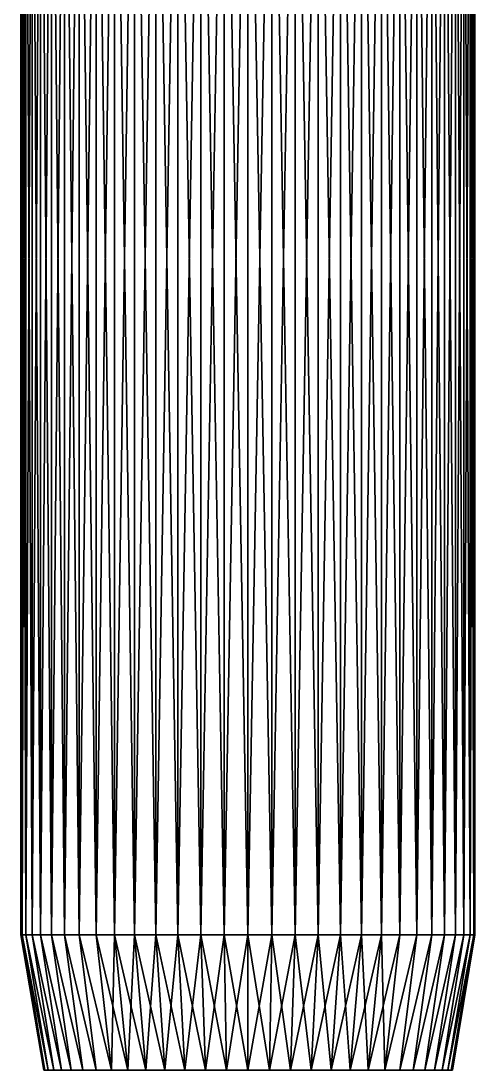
# Model space of a CAD drawing. Header units: millimetres. Extents: x -19 to -7, y -86 to 25.
# Drawn here: x -16.17 to -10.17, y -85.92 to -72.04 of the extents above; entities that cross this region are included whole.
import ezdxf

# ---------------------------------------------------------------- set-up
doc = ezdxf.new("R2010")
doc.units = ezdxf.units.MM
doc.layers.add('LAYER14', color=254, linetype='CONTINUOUS')
doc.layers.add('LAYER15', color=250, linetype='CONTINUOUS')

msp = doc.modelspace()

# ---------------------------------------------------------------- linework, layer by layer
at = {"layer": 'LAYER14'}
for points in [[(-16.175, -84.126, 0.077), (-16.158, -66.223, -0.237), (-16.158, -84.126, -0.237), (-16.175, -84.126, 0.077)], [(-16.158, -66.223, -0.237), (-16.175, -84.126, 0.077), (-16.175, -66.223, 0.077), (-16.158, -66.223, -0.237)], [(-16.158, -84.126, 0.391), (-16.175, -66.223, 0.077), (-16.175, -84.126, 0.077), (-16.158, -84.126, 0.391)], [(-16.175, -66.223, 0.077), (-16.158, -84.126, 0.391), (-16.158, -66.223, 0.391), (-16.175, -66.223, 0.077)], [(-16.158, -84.126, -0.237), (-16.109, -66.223, -0.547), (-16.109, -84.126, -0.547), (-16.158, -84.126, -0.237)], [(-16.109, -66.223, -0.547), (-16.158, -84.126, -0.237), (-16.158, -66.223, -0.237), (-16.109, -66.223, -0.547)], [(-16.109, -84.126, 0.701), (-16.158, -66.223, 0.391), (-16.158, -84.126, 0.391), (-16.109, -84.126, 0.701)], [(-16.158, -66.223, 0.391), (-16.109, -84.126, 0.701), (-16.109, -66.223, 0.701), (-16.158, -66.223, 0.391)], [(-16.109, -84.126, -0.547), (-16.028, -66.223, -0.85), (-16.028, -84.126, -0.85), (-16.109, -84.126, -0.547)], [(-16.028, -66.223, -0.85), (-16.109, -84.126, -0.547), (-16.109, -66.223, -0.547), (-16.028, -66.223, -0.85)], [(-16.028, -84.126, 1.004), (-16.109, -66.223, 0.701), (-16.109, -84.126, 0.701), (-16.028, -84.126, 1.004)], [(-16.109, -66.223, 0.701), (-16.028, -84.126, 1.004), (-16.028, -66.223, 1.004), (-16.109, -66.223, 0.701)], [(-16.028, -84.126, -0.85), (-15.915, -66.223, -1.143), (-15.915, -84.126, -1.143), (-16.028, -84.126, -0.85)], [(-15.915, -66.223, -1.143), (-16.028, -84.126, -0.85), (-16.028, -66.223, -0.85), (-15.915, -66.223, -1.143)], [(-15.915, -84.126, 1.297), (-16.028, -66.223, 1.004), (-16.028, -84.126, 1.004), (-15.915, -84.126, 1.297)], [(-16.028, -66.223, 1.004), (-15.915, -84.126, 1.297), (-15.915, -66.223, 1.297), (-16.028, -66.223, 1.004)], [(-15.915, -84.126, -1.143), (-15.773, -66.223, -1.423), (-15.773, -84.126, -1.423), (-15.915, -84.126, -1.143)], [(-15.773, -66.223, -1.423), (-15.915, -84.126, -1.143), (-15.915, -66.223, -1.143), (-15.773, -66.223, -1.423)], [(-15.773, -84.126, 1.577), (-15.915, -66.223, 1.297), (-15.915, -84.126, 1.297), (-15.773, -84.126, 1.577)], [(-15.915, -66.223, 1.297), (-15.773, -84.126, 1.577), (-15.773, -66.223, 1.577), (-15.915, -66.223, 1.297)], [(-15.773, -84.126, -1.423), (-15.602, -66.223, -1.686), (-15.602, -84.126, -1.686), (-15.773, -84.126, -1.423)], [(-15.602, -66.223, -1.686), (-15.773, -84.126, -1.423), (-15.773, -66.223, -1.423), (-15.602, -66.223, -1.686)], [(-15.602, -84.126, 1.84), (-15.773, -66.223, 1.577), (-15.773, -84.126, 1.577), (-15.602, -84.126, 1.84)], [(-15.773, -66.223, 1.577), (-15.602, -84.126, 1.84), (-15.602, -66.223, 1.84), (-15.773, -66.223, 1.577)], [(-15.602, -84.126, -1.686), (-15.404, -66.223, -1.93), (-15.404, -84.126, -1.93), (-15.602, -84.126, -1.686)], [(-15.404, -66.223, -1.93), (-15.602, -84.126, -1.686), (-15.602, -66.223, -1.686), (-15.404, -66.223, -1.93)], [(-15.404, -84.126, 2.084), (-15.602, -66.223, 1.84), (-15.602, -84.126, 1.84), (-15.404, -84.126, 2.084)], [(-15.602, -66.223, 1.84), (-15.404, -84.126, 2.084), (-15.404, -66.223, 2.084), (-15.602, -66.223, 1.84)], [(-15.404, -84.126, -1.93), (-15.182, -66.223, -2.152), (-15.182, -84.126, -2.152), (-15.404, -84.126, -1.93)], [(-15.182, -66.223, -2.152), (-15.404, -84.126, -1.93), (-15.404, -66.223, -1.93), (-15.182, -66.223, -2.152)], [(-15.182, -84.126, 2.306), (-15.404, -66.223, 2.084), (-15.404, -84.126, 2.084), (-15.182, -84.126, 2.306)], [(-15.404, -66.223, 2.084), (-15.182, -84.126, 2.306), (-15.182, -66.223, 2.306), (-15.404, -66.223, 2.084)], [(-14.938, -84.126, -2.35), (-15.182, -66.223, -2.152), (-14.938, -66.223, -2.35), (-14.938, -84.126, -2.35)], [(-15.182, -66.223, -2.152), (-14.938, -84.126, -2.35), (-15.182, -84.126, -2.152), (-15.182, -66.223, -2.152)], [(-15.182, -84.126, 2.306), (-14.938, -66.223, 2.504), (-15.182, -66.223, 2.306), (-15.182, -84.126, 2.306)], [(-14.938, -66.223, 2.504), (-15.182, -84.126, 2.306), (-14.938, -84.126, 2.504), (-14.938, -66.223, 2.504)], [(-14.675, -84.126, -2.521), (-14.938, -66.223, -2.35), (-14.675, -66.223, -2.521), (-14.675, -84.126, -2.521)], [(-14.938, -66.223, -2.35), (-14.675, -84.126, -2.521), (-14.938, -84.126, -2.35), (-14.938, -66.223, -2.35)], [(-14.938, -84.126, 2.504), (-14.675, -66.223, 2.675), (-14.938, -66.223, 2.504), (-14.938, -84.126, 2.504)], [(-14.675, -66.223, 2.675), (-14.938, -84.126, 2.504), (-14.675, -84.126, 2.675), (-14.675, -66.223, 2.675)], [(-14.395, -84.126, -2.664), (-14.675, -66.223, -2.521), (-14.395, -66.223, -2.664), (-14.395, -84.126, -2.664)], [(-14.675, -66.223, -2.521), (-14.395, -84.126, -2.664), (-14.675, -84.126, -2.521), (-14.675, -66.223, -2.521)], [(-14.675, -84.126, 2.675), (-14.395, -66.223, 2.818), (-14.675, -66.223, 2.675), (-14.675, -84.126, 2.675)], [(-14.395, -66.223, 2.818), (-14.675, -84.126, 2.675), (-14.395, -84.126, 2.818), (-14.395, -66.223, 2.818)], [(-14.102, -84.126, -2.776), (-14.395, -66.223, -2.664), (-14.102, -66.223, -2.776), (-14.102, -84.126, -2.776)], [(-14.395, -66.223, -2.664), (-14.102, -84.126, -2.776), (-14.395, -84.126, -2.664), (-14.395, -66.223, -2.664)], [(-14.395, -84.126, 2.818), (-14.102, -66.223, 2.93), (-14.395, -66.223, 2.818), (-14.395, -84.126, 2.818)], [(-14.102, -66.223, 2.93), (-14.395, -84.126, 2.818), (-14.102, -84.126, 2.93), (-14.102, -66.223, 2.93)], [(-13.798, -84.126, -2.857), (-14.102, -66.223, -2.776), (-13.798, -66.223, -2.857), (-13.798, -84.126, -2.857)], [(-14.102, -66.223, -2.776), (-13.798, -84.126, -2.857), (-14.102, -84.126, -2.776), (-14.102, -66.223, -2.776)], [(-14.102, -84.126, 2.93), (-13.798, -66.223, 3.011), (-14.102, -66.223, 2.93), (-14.102, -84.126, 2.93)], [(-13.798, -66.223, 3.011), (-14.102, -84.126, 2.93), (-13.798, -84.126, 3.011), (-13.798, -66.223, 3.011)], [(-13.488, -84.126, -2.907), (-13.798, -66.223, -2.857), (-13.488, -66.223, -2.907), (-13.488, -84.126, -2.907)], [(-13.798, -66.223, -2.857), (-13.488, -84.126, -2.907), (-13.798, -84.126, -2.857), (-13.798, -66.223, -2.857)], [(-13.798, -84.126, 3.011), (-13.488, -66.223, 3.061), (-13.798, -66.223, 3.011), (-13.798, -84.126, 3.011)], [(-13.488, -66.223, 3.061), (-13.798, -84.126, 3.011), (-13.488, -84.126, 3.061), (-13.488, -66.223, 3.061)], [(-13.175, -84.126, -2.923), (-13.488, -66.223, -2.907), (-13.175, -66.223, -2.923), (-13.175, -84.126, -2.923)], [(-13.488, -66.223, -2.907), (-13.175, -84.126, -2.923), (-13.488, -84.126, -2.907), (-13.488, -66.223, -2.907)], [(-13.488, -84.126, 3.061), (-13.175, -66.223, 3.077), (-13.488, -66.223, 3.061), (-13.488, -84.126, 3.061)], [(-13.175, -66.223, 3.077), (-13.488, -84.126, 3.061), (-13.175, -84.126, 3.077), (-13.175, -66.223, 3.077)], [(-12.861, -84.126, -2.907), (-13.175, -66.223, -2.923), (-12.861, -66.223, -2.907), (-12.861, -84.126, -2.907)], [(-13.175, -66.223, -2.923), (-12.861, -84.126, -2.907), (-13.175, -84.126, -2.923), (-13.175, -66.223, -2.923)], [(-13.175, -84.126, 3.077), (-12.861, -66.223, 3.061), (-13.175, -66.223, 3.077), (-13.175, -84.126, 3.077)], [(-12.861, -66.223, 3.061), (-13.175, -84.126, 3.077), (-12.861, -84.126, 3.061), (-12.861, -66.223, 3.061)], [(-12.551, -84.126, -2.857), (-12.861, -66.223, -2.907), (-12.551, -66.223, -2.857), (-12.551, -84.126, -2.857)], [(-12.861, -66.223, -2.907), (-12.551, -84.126, -2.857), (-12.861, -84.126, -2.907), (-12.861, -66.223, -2.907)], [(-12.861, -84.126, 3.061), (-12.551, -66.223, 3.011), (-12.861, -66.223, 3.061), (-12.861, -84.126, 3.061)], [(-12.551, -66.223, 3.011), (-12.861, -84.126, 3.061), (-12.551, -84.126, 3.011), (-12.551, -66.223, 3.011)], [(-12.247, -84.126, -2.776), (-12.551, -66.223, -2.857), (-12.247, -66.223, -2.776), (-12.247, -84.126, -2.776)], [(-12.551, -66.223, -2.857), (-12.247, -84.126, -2.776), (-12.551, -84.126, -2.857), (-12.551, -66.223, -2.857)], [(-12.551, -84.126, 3.011), (-12.247, -66.223, 2.93), (-12.551, -66.223, 3.011), (-12.551, -84.126, 3.011)], [(-12.247, -66.223, 2.93), (-12.551, -84.126, 3.011), (-12.247, -84.126, 2.93), (-12.247, -66.223, 2.93)], [(-11.954, -84.126, -2.664), (-12.247, -66.223, -2.776), (-11.954, -66.223, -2.664), (-11.954, -84.126, -2.664)], [(-12.247, -66.223, -2.776), (-11.954, -84.126, -2.664), (-12.247, -84.126, -2.776), (-12.247, -66.223, -2.776)], [(-12.247, -84.126, 2.93), (-11.954, -66.223, 2.818), (-12.247, -66.223, 2.93), (-12.247, -84.126, 2.93)], [(-11.954, -66.223, 2.818), (-12.247, -84.126, 2.93), (-11.954, -84.126, 2.818), (-11.954, -66.223, 2.818)], [(-11.675, -84.126, -2.521), (-11.954, -66.223, -2.664), (-11.675, -66.223, -2.521), (-11.675, -84.126, -2.521)], [(-11.954, -66.223, -2.664), (-11.675, -84.126, -2.521), (-11.954, -84.126, -2.664), (-11.954, -66.223, -2.664)], [(-11.954, -84.126, 2.818), (-11.675, -66.223, 2.675), (-11.954, -66.223, 2.818), (-11.954, -84.126, 2.818)], [(-11.675, -66.223, 2.675), (-11.954, -84.126, 2.818), (-11.675, -84.126, 2.675), (-11.675, -66.223, 2.675)], [(-11.411, -84.126, -2.35), (-11.675, -66.223, -2.521), (-11.411, -66.223, -2.35), (-11.411, -84.126, -2.35)], [(-11.675, -66.223, -2.521), (-11.411, -84.126, -2.35), (-11.675, -84.126, -2.521), (-11.675, -66.223, -2.521)], [(-11.675, -84.126, 2.675), (-11.411, -66.223, 2.504), (-11.675, -66.223, 2.675), (-11.675, -84.126, 2.675)], [(-11.411, -66.223, 2.504), (-11.675, -84.126, 2.675), (-11.411, -84.126, 2.504), (-11.411, -66.223, 2.504)], [(-11.167, -84.126, -2.152), (-11.411, -66.223, -2.35), (-11.167, -66.223, -2.152), (-11.167, -84.126, -2.152)], [(-11.411, -66.223, -2.35), (-11.167, -84.126, -2.152), (-11.411, -84.126, -2.35), (-11.411, -66.223, -2.35)], [(-11.411, -84.126, 2.504), (-11.167, -66.223, 2.306), (-11.411, -66.223, 2.504), (-11.411, -84.126, 2.504)], [(-11.167, -66.223, 2.306), (-11.411, -84.126, 2.504), (-11.167, -84.126, 2.306), (-11.167, -66.223, 2.306)], [(-10.945, -66.223, -1.93), (-11.167, -84.126, -2.152), (-11.167, -66.223, -2.152), (-10.945, -66.223, -1.93)], [(-11.167, -84.126, -2.152), (-10.945, -66.223, -1.93), (-10.945, -84.126, -1.93), (-11.167, -84.126, -2.152)], [(-11.167, -66.223, 2.306), (-10.945, -84.126, 2.084), (-10.945, -66.223, 2.084), (-11.167, -66.223, 2.306)], [(-10.945, -84.126, 2.084), (-11.167, -66.223, 2.306), (-11.167, -84.126, 2.306), (-10.945, -84.126, 2.084)], [(-10.747, -66.223, -1.686), (-10.945, -84.126, -1.93), (-10.945, -66.223, -1.93), (-10.747, -66.223, -1.686)], [(-10.945, -84.126, -1.93), (-10.747, -66.223, -1.686), (-10.747, -84.126, -1.686), (-10.945, -84.126, -1.93)], [(-10.945, -66.223, 2.084), (-10.747, -84.126, 1.84), (-10.747, -66.223, 1.84), (-10.945, -66.223, 2.084)], [(-10.747, -84.126, 1.84), (-10.945, -66.223, 2.084), (-10.945, -84.126, 2.084), (-10.747, -84.126, 1.84)], [(-10.577, -66.223, -1.423), (-10.747, -84.126, -1.686), (-10.747, -66.223, -1.686), (-10.577, -66.223, -1.423)], [(-10.747, -84.126, -1.686), (-10.577, -66.223, -1.423), (-10.577, -84.126, -1.423), (-10.747, -84.126, -1.686)], [(-10.747, -66.223, 1.84), (-10.577, -84.126, 1.577), (-10.577, -66.223, 1.577), (-10.747, -66.223, 1.84)], [(-10.577, -84.126, 1.577), (-10.747, -66.223, 1.84), (-10.747, -84.126, 1.84), (-10.577, -84.126, 1.577)], [(-10.434, -66.223, -1.143), (-10.577, -84.126, -1.423), (-10.577, -66.223, -1.423), (-10.434, -66.223, -1.143)], [(-10.577, -84.126, -1.423), (-10.434, -66.223, -1.143), (-10.434, -84.126, -1.143), (-10.577, -84.126, -1.423)], [(-10.577, -66.223, 1.577), (-10.434, -84.126, 1.297), (-10.434, -66.223, 1.297), (-10.577, -66.223, 1.577)], [(-10.434, -84.126, 1.297), (-10.577, -66.223, 1.577), (-10.577, -84.126, 1.577), (-10.434, -84.126, 1.297)], [(-10.322, -66.223, -0.85), (-10.434, -84.126, -1.143), (-10.434, -66.223, -1.143), (-10.322, -66.223, -0.85)], [(-10.434, -84.126, -1.143), (-10.322, -66.223, -0.85), (-10.322, -84.126, -0.85), (-10.434, -84.126, -1.143)], [(-10.434, -66.223, 1.297), (-10.322, -84.126, 1.004), (-10.322, -66.223, 1.004), (-10.434, -66.223, 1.297)], [(-10.322, -84.126, 1.004), (-10.434, -66.223, 1.297), (-10.434, -84.126, 1.297), (-10.322, -84.126, 1.004)], [(-10.322, -66.223, 1.004), (-10.24, -84.126, 0.701), (-10.24, -66.223, 0.701), (-10.322, -66.223, 1.004)], [(-10.24, -84.126, 0.701), (-10.322, -66.223, 1.004), (-10.322, -84.126, 1.004), (-10.24, -84.126, 0.701)], [(-10.24, -66.223, -0.547), (-10.322, -84.126, -0.85), (-10.322, -66.223, -0.85), (-10.24, -66.223, -0.547)], [(-10.322, -84.126, -0.85), (-10.24, -66.223, -0.547), (-10.24, -84.126, -0.547), (-10.322, -84.126, -0.85)], [(-10.24, -66.223, 0.701), (-10.191, -84.126, 0.391), (-10.191, -66.223, 0.391), (-10.24, -66.223, 0.701)], [(-10.191, -84.126, 0.391), (-10.24, -66.223, 0.701), (-10.24, -84.126, 0.701), (-10.191, -84.126, 0.391)], [(-10.191, -66.223, -0.237), (-10.24, -84.126, -0.547), (-10.24, -66.223, -0.547), (-10.191, -66.223, -0.237)], [(-10.24, -84.126, -0.547), (-10.191, -66.223, -0.237), (-10.191, -84.126, -0.237), (-10.24, -84.126, -0.547)], [(-10.191, -66.223, 0.391), (-10.175, -84.126, 0.077), (-10.175, -66.223, 0.077), (-10.191, -66.223, 0.391)], [(-10.175, -84.126, 0.077), (-10.191, -66.223, 0.391), (-10.191, -84.126, 0.391), (-10.175, -84.126, 0.077)], [(-10.175, -66.223, 0.077), (-10.191, -84.126, -0.237), (-10.191, -66.223, -0.237), (-10.175, -66.223, 0.077)], [(-10.191, -84.126, -0.237), (-10.175, -66.223, 0.077), (-10.175, -84.126, 0.077), (-10.191, -84.126, -0.237)], [(-16.158, -84.126, 0.391), (-16.158, -84.126, -0.237), (-16.175, -84.126, 0.077), (-16.158, -84.126, 0.391)], [(-16.158, -84.126, -0.237), (-16.158, -84.126, 0.391), (-16.109, -84.126, 0.701), (-16.158, -84.126, -0.237)], [(-16.158, -84.126, -0.237), (-16.109, -84.126, 0.701), (-16.109, -84.126, -0.547), (-16.158, -84.126, -0.237)], [(-16.109, -84.126, -0.547), (-16.109, -84.126, 0.701), (-16.028, -84.126, 1.004), (-16.109, -84.126, -0.547)], [(-16.109, -84.126, -0.547), (-16.028, -84.126, 1.004), (-16.028, -84.126, -0.85), (-16.109, -84.126, -0.547)], [(-16.028, -84.126, -0.85), (-16.028, -84.126, 1.004), (-15.915, -84.126, 1.297), (-16.028, -84.126, -0.85)], [(-16.028, -84.126, -0.85), (-15.915, -84.126, 1.297), (-15.915, -84.126, -1.143), (-16.028, -84.126, -0.85)], [(-15.915, -84.126, -1.143), (-15.915, -84.126, 1.297), (-15.773, -84.126, 1.577), (-15.915, -84.126, -1.143)], [(-15.915, -84.126, -1.143), (-15.773, -84.126, 1.577), (-15.773, -84.126, -1.423), (-15.915, -84.126, -1.143)], [(-15.773, -84.126, -1.423), (-15.773, -84.126, 1.577), (-15.602, -84.126, 1.84), (-15.773, -84.126, -1.423)], [(-15.773, -84.126, -1.423), (-15.602, -84.126, 1.84), (-15.602, -84.126, -1.686), (-15.773, -84.126, -1.423)], [(-15.602, -84.126, -1.686), (-15.602, -84.126, 1.84), (-15.404, -84.126, 2.084), (-15.602, -84.126, -1.686)], [(-15.602, -84.126, -1.686), (-15.404, -84.126, 2.084), (-15.404, -84.126, -1.93), (-15.602, -84.126, -1.686)], [(-15.404, -84.126, -1.93), (-15.404, -84.126, 2.084), (-15.182, -84.126, 2.306), (-15.404, -84.126, -1.93)], [(-15.404, -84.126, -1.93), (-15.182, -84.126, 2.306), (-15.182, -84.126, -2.152), (-15.404, -84.126, -1.93)], [(-15.182, -84.126, -2.152), (-15.182, -84.126, 2.306), (-14.938, -84.126, 2.504), (-15.182, -84.126, -2.152)], [(-15.182, -84.126, -2.152), (-14.938, -84.126, 2.504), (-14.938, -84.126, -2.35), (-15.182, -84.126, -2.152)], [(-14.938, -84.126, -2.35), (-14.938, -84.126, 2.504), (-14.675, -84.126, 2.675), (-14.938, -84.126, -2.35)], [(-14.938, -84.126, -2.35), (-14.675, -84.126, 2.675), (-14.675, -84.126, -2.521), (-14.938, -84.126, -2.35)], [(-14.675, -84.126, -2.521), (-14.675, -84.126, 2.675), (-14.395, -84.126, 2.818), (-14.675, -84.126, -2.521)], [(-14.675, -84.126, -2.521), (-14.395, -84.126, 2.818), (-14.395, -84.126, -2.664), (-14.675, -84.126, -2.521)], [(-14.395, -84.126, -2.664), (-14.395, -84.126, 2.818), (-14.102, -84.126, 2.93), (-14.395, -84.126, -2.664)], [(-14.395, -84.126, -2.664), (-14.102, -84.126, 2.93), (-14.102, -84.126, -2.776), (-14.395, -84.126, -2.664)], [(-14.102, -84.126, -2.776), (-14.102, -84.126, 2.93), (-13.798, -84.126, 3.011), (-14.102, -84.126, -2.776)], [(-14.102, -84.126, -2.776), (-13.798, -84.126, 3.011), (-13.798, -84.126, -2.857), (-14.102, -84.126, -2.776)], [(-13.798, -84.126, -2.857), (-13.798, -84.126, 3.011), (-13.488, -84.126, 3.061), (-13.798, -84.126, -2.857)], [(-13.798, -84.126, -2.857), (-13.488, -84.126, 3.061), (-13.488, -84.126, -2.907), (-13.798, -84.126, -2.857)], [(-13.488, -84.126, -2.907), (-13.488, -84.126, 3.061), (-13.175, -84.126, 3.077), (-13.488, -84.126, -2.907)], [(-13.488, -84.126, -2.907), (-13.175, -84.126, 3.077), (-13.175, -84.126, -2.923), (-13.488, -84.126, -2.907)], [(-13.175, -84.126, -2.923), (-13.175, -84.126, 3.077), (-12.861, -84.126, 3.061), (-13.175, -84.126, -2.923)], [(-13.175, -84.126, -2.923), (-12.861, -84.126, 3.061), (-12.861, -84.126, -2.907), (-13.175, -84.126, -2.923)], [(-12.861, -84.126, -2.907), (-12.861, -84.126, 3.061), (-12.551, -84.126, 3.011), (-12.861, -84.126, -2.907)], [(-12.861, -84.126, -2.907), (-12.551, -84.126, 3.011), (-12.551, -84.126, -2.857), (-12.861, -84.126, -2.907)], [(-12.551, -84.126, -2.857), (-12.551, -84.126, 3.011), (-12.247, -84.126, 2.93), (-12.551, -84.126, -2.857)], [(-12.551, -84.126, -2.857), (-12.247, -84.126, 2.93), (-12.247, -84.126, -2.776), (-12.551, -84.126, -2.857)], [(-12.247, -84.126, -2.776), (-12.247, -84.126, 2.93), (-11.954, -84.126, 2.818), (-12.247, -84.126, -2.776)], [(-12.247, -84.126, -2.776), (-11.954, -84.126, 2.818), (-11.954, -84.126, -2.664), (-12.247, -84.126, -2.776)], [(-11.954, -84.126, -2.664), (-11.954, -84.126, 2.818), (-11.675, -84.126, 2.675), (-11.954, -84.126, -2.664)], [(-11.954, -84.126, -2.664), (-11.675, -84.126, 2.675), (-11.675, -84.126, -2.521), (-11.954, -84.126, -2.664)], [(-11.675, -84.126, -2.521), (-11.675, -84.126, 2.675), (-11.411, -84.126, 2.504), (-11.675, -84.126, -2.521)], [(-11.675, -84.126, -2.521), (-11.411, -84.126, 2.504), (-11.411, -84.126, -2.35), (-11.675, -84.126, -2.521)], [(-11.411, -84.126, -2.35), (-11.411, -84.126, 2.504), (-11.167, -84.126, 2.306), (-11.411, -84.126, -2.35)], [(-11.411, -84.126, -2.35), (-11.167, -84.126, 2.306), (-11.167, -84.126, -2.152), (-11.411, -84.126, -2.35)], [(-11.167, -84.126, -2.152), (-11.167, -84.126, 2.306), (-10.945, -84.126, 2.084), (-11.167, -84.126, -2.152)], [(-11.167, -84.126, -2.152), (-10.945, -84.126, 2.084), (-10.945, -84.126, -1.93), (-11.167, -84.126, -2.152)], [(-10.945, -84.126, -1.93), (-10.945, -84.126, 2.084), (-10.747, -84.126, 1.84), (-10.945, -84.126, -1.93)], [(-10.945, -84.126, -1.93), (-10.747, -84.126, 1.84), (-10.747, -84.126, -1.686), (-10.945, -84.126, -1.93)], [(-10.747, -84.126, -1.686), (-10.747, -84.126, 1.84), (-10.577, -84.126, 1.577), (-10.747, -84.126, -1.686)], [(-10.747, -84.126, -1.686), (-10.577, -84.126, 1.577), (-10.577, -84.126, -1.423), (-10.747, -84.126, -1.686)], [(-10.577, -84.126, -1.423), (-10.577, -84.126, 1.577), (-10.434, -84.126, 1.297), (-10.577, -84.126, -1.423)], [(-10.577, -84.126, -1.423), (-10.434, -84.126, 1.297), (-10.434, -84.126, -1.143), (-10.577, -84.126, -1.423)], [(-10.434, -84.126, -1.143), (-10.434, -84.126, 1.297), (-10.322, -84.126, 1.004), (-10.434, -84.126, -1.143)], [(-10.434, -84.126, -1.143), (-10.322, -84.126, 1.004), (-10.322, -84.126, -0.85), (-10.434, -84.126, -1.143)], [(-10.322, -84.126, -0.85), (-10.322, -84.126, 1.004), (-10.24, -84.126, 0.701), (-10.322, -84.126, -0.85)], [(-10.322, -84.126, -0.85), (-10.24, -84.126, 0.701), (-10.24, -84.126, -0.547), (-10.322, -84.126, -0.85)], [(-10.24, -84.126, -0.547), (-10.24, -84.126, 0.701), (-10.191, -84.126, 0.391), (-10.24, -84.126, -0.547)], [(-10.24, -84.126, -0.547), (-10.191, -84.126, 0.391), (-10.191, -84.126, -0.237), (-10.24, -84.126, -0.547)], [(-10.191, -84.126, -0.237), (-10.191, -84.126, 0.391), (-10.175, -84.126, 0.077), (-10.191, -84.126, -0.237)]]:
    msp.add_3dface(points, dxfattribs=at)
at = {"layer": 'LAYER15'}
for points in [[(-15.86, -85.916, 0.359), (-16.175, -84.126, 0.077), (-15.875, -85.916, 0.077), (-15.86, -85.916, 0.359)], [(-16.175, -84.126, 0.077), (-15.86, -85.916, 0.359), (-16.158, -84.126, 0.391), (-16.175, -84.126, 0.077)], [(-15.86, -85.916, -0.205), (-16.175, -84.126, 0.077), (-16.158, -84.126, -0.237), (-15.86, -85.916, -0.205)], [(-16.175, -84.126, 0.077), (-15.86, -85.916, -0.205), (-15.875, -85.916, 0.077), (-16.175, -84.126, 0.077)], [(-15.816, -85.916, 0.638), (-16.158, -84.126, 0.391), (-15.86, -85.916, 0.359), (-15.816, -85.916, 0.638)], [(-16.158, -84.126, 0.391), (-15.816, -85.916, 0.638), (-16.109, -84.126, 0.701), (-16.158, -84.126, 0.391)], [(-15.816, -85.916, -0.484), (-16.158, -84.126, -0.237), (-16.109, -84.126, -0.547), (-15.816, -85.916, -0.484)], [(-16.158, -84.126, -0.237), (-15.816, -85.916, -0.484), (-15.86, -85.916, -0.205), (-16.158, -84.126, -0.237)], [(-15.743, -85.916, 0.911), (-16.109, -84.126, 0.701), (-15.816, -85.916, 0.638), (-15.743, -85.916, 0.911)], [(-16.109, -84.126, 0.701), (-15.743, -85.916, 0.911), (-16.028, -84.126, 1.004), (-16.109, -84.126, 0.701)], [(-15.743, -85.916, -0.757), (-16.109, -84.126, -0.547), (-16.028, -84.126, -0.85), (-15.743, -85.916, -0.757)], [(-16.109, -84.126, -0.547), (-15.743, -85.916, -0.757), (-15.816, -85.916, -0.484), (-16.109, -84.126, -0.547)], [(-15.641, -85.916, 1.175), (-16.028, -84.126, 1.004), (-15.743, -85.916, 0.911), (-15.641, -85.916, 1.175)], [(-16.028, -84.126, 1.004), (-15.641, -85.916, 1.175), (-15.915, -84.126, 1.297), (-16.028, -84.126, 1.004)], [(-15.641, -85.916, -1.021), (-16.028, -84.126, -0.85), (-15.915, -84.126, -1.143), (-15.641, -85.916, -1.021)], [(-16.028, -84.126, -0.85), (-15.641, -85.916, -1.021), (-15.743, -85.916, -0.757), (-16.028, -84.126, -0.85)], [(-15.513, -85.916, 1.427), (-15.915, -84.126, 1.297), (-15.641, -85.916, 1.175), (-15.513, -85.916, 1.427)], [(-15.915, -84.126, 1.297), (-15.513, -85.916, 1.427), (-15.773, -84.126, 1.577), (-15.915, -84.126, 1.297)], [(-15.513, -85.916, -1.273), (-15.915, -84.126, -1.143), (-15.773, -84.126, -1.423), (-15.513, -85.916, -1.273)], [(-15.915, -84.126, -1.143), (-15.513, -85.916, -1.273), (-15.641, -85.916, -1.021), (-15.915, -84.126, -1.143)], [(-15.359, -85.916, 1.664), (-15.773, -84.126, 1.577), (-15.513, -85.916, 1.427), (-15.359, -85.916, 1.664)], [(-15.773, -84.126, 1.577), (-15.359, -85.916, 1.664), (-15.602, -84.126, 1.84), (-15.773, -84.126, 1.577)], [(-15.359, -85.916, -1.51), (-15.773, -84.126, -1.423), (-15.602, -84.126, -1.686), (-15.359, -85.916, -1.51)], [(-15.773, -84.126, -1.423), (-15.359, -85.916, -1.51), (-15.513, -85.916, -1.273), (-15.773, -84.126, -1.423)], [(-15.181, -85.916, -1.73), (-15.602, -84.126, -1.686), (-15.404, -84.126, -1.93), (-15.181, -85.916, -1.73)], [(-15.602, -84.126, -1.686), (-15.181, -85.916, -1.73), (-15.359, -85.916, -1.51), (-15.602, -84.126, -1.686)], [(-15.181, -85.916, 1.884), (-15.602, -84.126, 1.84), (-15.359, -85.916, 1.664), (-15.181, -85.916, 1.884)], [(-15.602, -84.126, 1.84), (-15.181, -85.916, 1.884), (-15.404, -84.126, 2.084), (-15.602, -84.126, 1.84)], [(-14.981, -85.916, -1.929), (-15.404, -84.126, -1.93), (-15.182, -84.126, -2.152), (-14.981, -85.916, -1.929)], [(-15.404, -84.126, -1.93), (-14.981, -85.916, -1.929), (-15.181, -85.916, -1.73), (-15.404, -84.126, -1.93)], [(-14.981, -85.916, 2.084), (-15.404, -84.126, 2.084), (-15.181, -85.916, 1.884), (-14.981, -85.916, 2.084)], [(-15.404, -84.126, 2.084), (-14.981, -85.916, 2.084), (-15.182, -84.126, 2.306), (-15.404, -84.126, 2.084)], [(-14.762, -85.916, -2.107), (-15.182, -84.126, -2.152), (-14.938, -84.126, -2.35), (-14.762, -85.916, -2.107)], [(-15.182, -84.126, -2.152), (-14.762, -85.916, -2.107), (-14.981, -85.916, -1.929), (-15.182, -84.126, -2.152)], [(-14.981, -85.916, 2.084), (-14.938, -84.126, 2.504), (-15.182, -84.126, 2.306), (-14.981, -85.916, 2.084)], [(-14.938, -84.126, 2.504), (-14.981, -85.916, 2.084), (-14.762, -85.916, 2.261), (-14.938, -84.126, 2.504)], [(-14.525, -85.916, -2.261), (-14.938, -84.126, -2.35), (-14.675, -84.126, -2.521), (-14.525, -85.916, -2.261)], [(-14.938, -84.126, -2.35), (-14.525, -85.916, -2.261), (-14.762, -85.916, -2.107), (-14.938, -84.126, -2.35)], [(-14.762, -85.916, 2.261), (-14.675, -84.126, 2.675), (-14.938, -84.126, 2.504), (-14.762, -85.916, 2.261)], [(-14.675, -84.126, 2.675), (-14.762, -85.916, 2.261), (-14.525, -85.916, 2.415), (-14.675, -84.126, 2.675)], [(-14.273, -85.916, -2.39), (-14.675, -84.126, -2.521), (-14.395, -84.126, -2.664), (-14.273, -85.916, -2.39)], [(-14.675, -84.126, -2.521), (-14.273, -85.916, -2.39), (-14.525, -85.916, -2.261), (-14.675, -84.126, -2.521)], [(-14.525, -85.916, 2.415), (-14.395, -84.126, 2.818), (-14.675, -84.126, 2.675), (-14.525, -85.916, 2.415)], [(-14.395, -84.126, 2.818), (-14.525, -85.916, 2.415), (-14.273, -85.916, 2.544), (-14.395, -84.126, 2.818)], [(-14.009, -85.916, -2.491), (-14.395, -84.126, -2.664), (-14.102, -84.126, -2.776), (-14.009, -85.916, -2.491)], [(-14.395, -84.126, -2.664), (-14.009, -85.916, -2.491), (-14.273, -85.916, -2.39), (-14.395, -84.126, -2.664)], [(-14.273, -85.916, 2.544), (-14.102, -84.126, 2.93), (-14.395, -84.126, 2.818), (-14.273, -85.916, 2.544)], [(-14.102, -84.126, 2.93), (-14.273, -85.916, 2.544), (-14.009, -85.916, 2.645), (-14.102, -84.126, 2.93)], [(-13.736, -85.916, -2.564), (-14.102, -84.126, -2.776), (-13.798, -84.126, -2.857), (-13.736, -85.916, -2.564)], [(-14.102, -84.126, -2.776), (-13.736, -85.916, -2.564), (-14.009, -85.916, -2.491), (-14.102, -84.126, -2.776)], [(-14.009, -85.916, 2.645), (-13.798, -84.126, 3.011), (-14.102, -84.126, 2.93), (-14.009, -85.916, 2.645)], [(-13.798, -84.126, 3.011), (-14.009, -85.916, 2.645), (-13.736, -85.916, 2.718), (-13.798, -84.126, 3.011)], [(-13.457, -85.916, -2.608), (-13.798, -84.126, -2.857), (-13.488, -84.126, -2.907), (-13.457, -85.916, -2.608)], [(-13.798, -84.126, -2.857), (-13.457, -85.916, -2.608), (-13.736, -85.916, -2.564), (-13.798, -84.126, -2.857)], [(-13.736, -85.916, 2.718), (-13.488, -84.126, 3.061), (-13.798, -84.126, 3.011), (-13.736, -85.916, 2.718)], [(-13.488, -84.126, 3.061), (-13.736, -85.916, 2.718), (-13.457, -85.916, 2.762), (-13.488, -84.126, 3.061)], [(-13.175, -85.916, -2.623), (-13.488, -84.126, -2.907), (-13.175, -84.126, -2.923), (-13.175, -85.916, -2.623)], [(-13.488, -84.126, -2.907), (-13.175, -85.916, -2.623), (-13.457, -85.916, -2.608), (-13.488, -84.126, -2.907)], [(-13.457, -85.916, 2.762), (-13.175, -84.126, 3.077), (-13.488, -84.126, 3.061), (-13.457, -85.916, 2.762)], [(-13.175, -84.126, 3.077), (-13.457, -85.916, 2.762), (-13.175, -85.916, 2.777), (-13.175, -84.126, 3.077)], [(-12.892, -85.916, -2.608), (-13.175, -84.126, -2.923), (-12.861, -84.126, -2.907), (-12.892, -85.916, -2.608)], [(-13.175, -84.126, -2.923), (-12.892, -85.916, -2.608), (-13.175, -85.916, -2.623), (-13.175, -84.126, -2.923)], [(-13.175, -85.916, 2.777), (-12.861, -84.126, 3.061), (-13.175, -84.126, 3.077), (-13.175, -85.916, 2.777)], [(-12.861, -84.126, 3.061), (-13.175, -85.916, 2.777), (-12.892, -85.916, 2.762), (-12.861, -84.126, 3.061)], [(-12.861, -84.126, -2.907), (-12.613, -85.916, -2.564), (-12.892, -85.916, -2.608), (-12.861, -84.126, -2.907)], [(-12.892, -85.916, 2.762), (-12.551, -84.126, 3.011), (-12.861, -84.126, 3.061), (-12.892, -85.916, 2.762)], [(-12.551, -84.126, 3.011), (-12.892, -85.916, 2.762), (-12.613, -85.916, 2.718), (-12.551, -84.126, 3.011)], [(-12.613, -85.916, -2.564), (-12.861, -84.126, -2.907), (-12.551, -84.126, -2.857), (-12.613, -85.916, -2.564)], [(-12.551, -84.126, -2.857), (-12.34, -85.916, -2.491), (-12.613, -85.916, -2.564), (-12.551, -84.126, -2.857)], [(-12.613, -85.916, 2.718), (-12.247, -84.126, 2.93), (-12.551, -84.126, 3.011), (-12.613, -85.916, 2.718)], [(-12.247, -84.126, 2.93), (-12.613, -85.916, 2.718), (-12.34, -85.916, 2.645), (-12.247, -84.126, 2.93)], [(-12.34, -85.916, -2.491), (-12.551, -84.126, -2.857), (-12.247, -84.126, -2.776), (-12.34, -85.916, -2.491)], [(-12.247, -84.126, -2.776), (-12.077, -85.916, -2.39), (-12.34, -85.916, -2.491), (-12.247, -84.126, -2.776)], [(-12.34, -85.916, 2.645), (-11.954, -84.126, 2.818), (-12.247, -84.126, 2.93), (-12.34, -85.916, 2.645)], [(-11.954, -84.126, 2.818), (-12.34, -85.916, 2.645), (-12.077, -85.916, 2.544), (-11.954, -84.126, 2.818)], [(-12.077, -85.916, -2.39), (-12.247, -84.126, -2.776), (-11.954, -84.126, -2.664), (-12.077, -85.916, -2.39)], [(-11.954, -84.126, -2.664), (-11.825, -85.916, -2.261), (-12.077, -85.916, -2.39), (-11.954, -84.126, -2.664)], [(-12.077, -85.916, 2.544), (-11.675, -84.126, 2.675), (-11.954, -84.126, 2.818), (-12.077, -85.916, 2.544)], [(-11.675, -84.126, 2.675), (-12.077, -85.916, 2.544), (-11.825, -85.916, 2.415), (-11.675, -84.126, 2.675)], [(-11.825, -85.916, -2.261), (-11.954, -84.126, -2.664), (-11.675, -84.126, -2.521), (-11.825, -85.916, -2.261)], [(-11.675, -84.126, -2.521), (-11.588, -85.916, -2.107), (-11.825, -85.916, -2.261), (-11.675, -84.126, -2.521)], [(-11.825, -85.916, 2.415), (-11.411, -84.126, 2.504), (-11.675, -84.126, 2.675), (-11.825, -85.916, 2.415)], [(-11.411, -84.126, 2.504), (-11.825, -85.916, 2.415), (-11.588, -85.916, 2.261), (-11.411, -84.126, 2.504)], [(-11.588, -85.916, -2.107), (-11.675, -84.126, -2.521), (-11.411, -84.126, -2.35), (-11.588, -85.916, -2.107)], [(-11.411, -84.126, -2.35), (-11.368, -85.916, -1.929), (-11.588, -85.916, -2.107), (-11.411, -84.126, -2.35)], [(-11.588, -85.916, 2.261), (-11.167, -84.126, 2.306), (-11.411, -84.126, 2.504), (-11.588, -85.916, 2.261)], [(-11.167, -84.126, 2.306), (-11.588, -85.916, 2.261), (-11.368, -85.916, 2.084), (-11.167, -84.126, 2.306)], [(-11.368, -85.916, -1.929), (-11.411, -84.126, -2.35), (-11.167, -84.126, -2.152), (-11.368, -85.916, -1.929)], [(-10.945, -84.126, -1.93), (-11.368, -85.916, -1.929), (-11.167, -84.126, -2.152), (-10.945, -84.126, -1.93)], [(-11.368, -85.916, -1.929), (-10.945, -84.126, -1.93), (-11.168, -85.916, -1.73), (-11.368, -85.916, -1.929)], [(-10.945, -84.126, 2.084), (-11.368, -85.916, 2.084), (-11.168, -85.916, 1.884), (-10.945, -84.126, 2.084)], [(-11.368, -85.916, 2.084), (-10.945, -84.126, 2.084), (-11.167, -84.126, 2.306), (-11.368, -85.916, 2.084)], [(-10.747, -84.126, -1.686), (-11.168, -85.916, -1.73), (-10.945, -84.126, -1.93), (-10.747, -84.126, -1.686)], [(-11.168, -85.916, -1.73), (-10.747, -84.126, -1.686), (-10.99, -85.916, -1.51), (-11.168, -85.916, -1.73)], [(-10.747, -84.126, 1.84), (-11.168, -85.916, 1.884), (-10.99, -85.916, 1.664), (-10.747, -84.126, 1.84)], [(-11.168, -85.916, 1.884), (-10.747, -84.126, 1.84), (-10.945, -84.126, 2.084), (-11.168, -85.916, 1.884)], [(-10.577, -84.126, -1.423), (-10.99, -85.916, -1.51), (-10.747, -84.126, -1.686), (-10.577, -84.126, -1.423)], [(-10.99, -85.916, -1.51), (-10.577, -84.126, -1.423), (-10.836, -85.916, -1.273), (-10.99, -85.916, -1.51)], [(-10.577, -84.126, 1.577), (-10.99, -85.916, 1.664), (-10.836, -85.916, 1.427), (-10.577, -84.126, 1.577)], [(-10.99, -85.916, 1.664), (-10.577, -84.126, 1.577), (-10.747, -84.126, 1.84), (-10.99, -85.916, 1.664)], [(-10.434, -84.126, -1.143), (-10.836, -85.916, -1.273), (-10.577, -84.126, -1.423), (-10.434, -84.126, -1.143)], [(-10.836, -85.916, -1.273), (-10.434, -84.126, -1.143), (-10.708, -85.916, -1.021), (-10.836, -85.916, -1.273)], [(-10.434, -84.126, 1.297), (-10.836, -85.916, 1.427), (-10.708, -85.916, 1.175), (-10.434, -84.126, 1.297)], [(-10.836, -85.916, 1.427), (-10.434, -84.126, 1.297), (-10.577, -84.126, 1.577), (-10.836, -85.916, 1.427)], [(-10.322, -84.126, -0.85), (-10.708, -85.916, -1.021), (-10.434, -84.126, -1.143), (-10.322, -84.126, -0.85)], [(-10.708, -85.916, -1.021), (-10.322, -84.126, -0.85), (-10.607, -85.916, -0.757), (-10.708, -85.916, -1.021)], [(-10.322, -84.126, 1.004), (-10.708, -85.916, 1.175), (-10.607, -85.916, 0.911), (-10.322, -84.126, 1.004)], [(-10.708, -85.916, 1.175), (-10.322, -84.126, 1.004), (-10.434, -84.126, 1.297), (-10.708, -85.916, 1.175)], [(-10.24, -84.126, -0.547), (-10.607, -85.916, -0.757), (-10.322, -84.126, -0.85), (-10.24, -84.126, -0.547)], [(-10.607, -85.916, -0.757), (-10.24, -84.126, -0.547), (-10.534, -85.916, -0.484), (-10.607, -85.916, -0.757)], [(-10.24, -84.126, 0.701), (-10.607, -85.916, 0.911), (-10.534, -85.916, 0.638), (-10.24, -84.126, 0.701)], [(-10.607, -85.916, 0.911), (-10.24, -84.126, 0.701), (-10.322, -84.126, 1.004), (-10.607, -85.916, 0.911)], [(-10.191, -84.126, -0.237), (-10.534, -85.916, -0.484), (-10.24, -84.126, -0.547), (-10.191, -84.126, -0.237)], [(-10.534, -85.916, -0.484), (-10.191, -84.126, -0.237), (-10.49, -85.916, -0.205), (-10.534, -85.916, -0.484)], [(-10.191, -84.126, 0.391), (-10.534, -85.916, 0.638), (-10.49, -85.916, 0.359), (-10.191, -84.126, 0.391)], [(-10.534, -85.916, 0.638), (-10.191, -84.126, 0.391), (-10.24, -84.126, 0.701), (-10.534, -85.916, 0.638)], [(-10.175, -84.126, 0.077), (-10.49, -85.916, -0.205), (-10.191, -84.126, -0.237), (-10.175, -84.126, 0.077)], [(-10.49, -85.916, -0.205), (-10.175, -84.126, 0.077), (-10.474, -85.916, 0.077), (-10.49, -85.916, -0.205)], [(-10.474, -85.916, 0.077), (-10.191, -84.126, 0.391), (-10.49, -85.916, 0.359), (-10.474, -85.916, 0.077)], [(-10.191, -84.126, 0.391), (-10.474, -85.916, 0.077), (-10.175, -84.126, 0.077), (-10.191, -84.126, 0.391)], [(-15.86, -85.916, 0.359), (-15.86, -85.916, -0.205), (-15.875, -85.916, 0.077), (-15.86, -85.916, 0.359)], [(-15.86, -85.916, -0.205), (-15.86, -85.916, 0.359), (-15.816, -85.916, 0.638), (-15.86, -85.916, -0.205)], [(-15.86, -85.916, -0.205), (-15.816, -85.916, 0.638), (-15.816, -85.916, -0.484), (-15.86, -85.916, -0.205)], [(-15.816, -85.916, -0.484), (-15.816, -85.916, 0.638), (-15.743, -85.916, 0.911), (-15.816, -85.916, -0.484)], [(-15.816, -85.916, -0.484), (-15.743, -85.916, 0.911), (-15.743, -85.916, -0.757), (-15.816, -85.916, -0.484)], [(-15.743, -85.916, -0.757), (-15.743, -85.916, 0.911), (-15.641, -85.916, 1.175), (-15.743, -85.916, -0.757)], [(-15.743, -85.916, -0.757), (-15.641, -85.916, 1.175), (-15.641, -85.916, -1.021), (-15.743, -85.916, -0.757)], [(-15.641, -85.916, -1.021), (-15.641, -85.916, 1.175), (-15.513, -85.916, 1.427), (-15.641, -85.916, -1.021)], [(-15.641, -85.916, -1.021), (-15.513, -85.916, 1.427), (-15.513, -85.916, -1.273), (-15.641, -85.916, -1.021)], [(-15.513, -85.916, -1.273), (-15.513, -85.916, 1.427), (-15.359, -85.916, 1.664), (-15.513, -85.916, -1.273)], [(-15.513, -85.916, -1.273), (-15.359, -85.916, 1.664), (-15.359, -85.916, -1.51), (-15.513, -85.916, -1.273)], [(-15.359, -85.916, -1.51), (-15.359, -85.916, 1.664), (-15.181, -85.916, 1.884), (-15.359, -85.916, -1.51)], [(-15.359, -85.916, -1.51), (-15.181, -85.916, 1.884), (-15.181, -85.916, -1.73), (-15.359, -85.916, -1.51)], [(-15.181, -85.916, -1.73), (-15.181, -85.916, 1.884), (-14.981, -85.916, 2.084), (-15.181, -85.916, -1.73)], [(-15.181, -85.916, -1.73), (-14.981, -85.916, 2.084), (-14.981, -85.916, -1.929), (-15.181, -85.916, -1.73)], [(-14.981, -85.916, -1.929), (-14.981, -85.916, 2.084), (-14.762, -85.916, 2.261), (-14.981, -85.916, -1.929)], [(-14.981, -85.916, -1.929), (-14.762, -85.916, 2.261), (-14.762, -85.916, -2.107), (-14.981, -85.916, -1.929)], [(-14.762, -85.916, -2.107), (-14.762, -85.916, 2.261), (-14.525, -85.916, 2.415), (-14.762, -85.916, -2.107)], [(-14.762, -85.916, -2.107), (-14.525, -85.916, 2.415), (-14.525, -85.916, -2.261), (-14.762, -85.916, -2.107)], [(-14.525, -85.916, -2.261), (-14.525, -85.916, 2.415), (-14.273, -85.916, 2.544), (-14.525, -85.916, -2.261)], [(-14.525, -85.916, -2.261), (-14.273, -85.916, 2.544), (-14.273, -85.916, -2.39), (-14.525, -85.916, -2.261)], [(-14.273, -85.916, -2.39), (-14.273, -85.916, 2.544), (-14.009, -85.916, 2.645), (-14.273, -85.916, -2.39)], [(-14.273, -85.916, -2.39), (-14.009, -85.916, 2.645), (-14.009, -85.916, -2.491), (-14.273, -85.916, -2.39)], [(-14.009, -85.916, -2.491), (-14.009, -85.916, 2.645), (-13.736, -85.916, 2.718), (-14.009, -85.916, -2.491)], [(-14.009, -85.916, -2.491), (-13.736, -85.916, 2.718), (-13.736, -85.916, -2.564), (-14.009, -85.916, -2.491)], [(-13.736, -85.916, -2.564), (-13.736, -85.916, 2.718), (-13.457, -85.916, 2.762), (-13.736, -85.916, -2.564)], [(-13.736, -85.916, -2.564), (-13.457, -85.916, 2.762), (-13.457, -85.916, -2.608), (-13.736, -85.916, -2.564)], [(-13.457, -85.916, -2.608), (-13.457, -85.916, 2.762), (-13.175, -85.916, 2.777), (-13.457, -85.916, -2.608)], [(-13.457, -85.916, -2.608), (-13.175, -85.916, 2.777), (-13.175, -85.916, -2.623), (-13.457, -85.916, -2.608)], [(-13.175, -85.916, -2.623), (-13.175, -85.916, 2.777), (-12.892, -85.916, 2.762), (-13.175, -85.916, -2.623)], [(-13.175, -85.916, -2.623), (-12.892, -85.916, 2.762), (-12.892, -85.916, -2.608), (-13.175, -85.916, -2.623)], [(-12.892, -85.916, -2.608), (-12.892, -85.916, 2.762), (-12.613, -85.916, 2.718), (-12.892, -85.916, -2.608)], [(-12.892, -85.916, -2.608), (-12.613, -85.916, 2.718), (-12.613, -85.916, -2.564), (-12.892, -85.916, -2.608)], [(-12.613, -85.916, -2.564), (-12.613, -85.916, 2.718), (-12.34, -85.916, 2.645), (-12.613, -85.916, -2.564)], [(-12.613, -85.916, -2.564), (-12.34, -85.916, 2.645), (-12.34, -85.916, -2.491), (-12.613, -85.916, -2.564)], [(-12.34, -85.916, -2.491), (-12.34, -85.916, 2.645), (-12.077, -85.916, 2.544), (-12.34, -85.916, -2.491)], [(-12.34, -85.916, -2.491), (-12.077, -85.916, 2.544), (-12.077, -85.916, -2.39), (-12.34, -85.916, -2.491)], [(-12.077, -85.916, -2.39), (-12.077, -85.916, 2.544), (-11.825, -85.916, 2.415), (-12.077, -85.916, -2.39)], [(-12.077, -85.916, -2.39), (-11.825, -85.916, 2.415), (-11.825, -85.916, -2.261), (-12.077, -85.916, -2.39)], [(-11.825, -85.916, -2.261), (-11.825, -85.916, 2.415), (-11.588, -85.916, 2.261), (-11.825, -85.916, -2.261)], [(-11.825, -85.916, -2.261), (-11.588, -85.916, 2.261), (-11.588, -85.916, -2.107), (-11.825, -85.916, -2.261)], [(-11.588, -85.916, -2.107), (-11.588, -85.916, 2.261), (-11.368, -85.916, 2.084), (-11.588, -85.916, -2.107)], [(-11.588, -85.916, -2.107), (-11.368, -85.916, 2.084), (-11.368, -85.916, -1.929), (-11.588, -85.916, -2.107)], [(-11.368, -85.916, -1.929), (-11.368, -85.916, 2.084), (-11.168, -85.916, 1.884), (-11.368, -85.916, -1.929)], [(-11.368, -85.916, -1.929), (-11.168, -85.916, 1.884), (-11.168, -85.916, -1.73), (-11.368, -85.916, -1.929)], [(-11.168, -85.916, -1.73), (-11.168, -85.916, 1.884), (-10.99, -85.916, 1.664), (-11.168, -85.916, -1.73)], [(-11.168, -85.916, -1.73), (-10.99, -85.916, 1.664), (-10.99, -85.916, -1.51), (-11.168, -85.916, -1.73)], [(-10.99, -85.916, -1.51), (-10.99, -85.916, 1.664), (-10.836, -85.916, 1.427), (-10.99, -85.916, -1.51)], [(-10.99, -85.916, -1.51), (-10.836, -85.916, 1.427), (-10.836, -85.916, -1.273), (-10.99, -85.916, -1.51)], [(-10.836, -85.916, -1.273), (-10.836, -85.916, 1.427), (-10.708, -85.916, 1.175), (-10.836, -85.916, -1.273)], [(-10.836, -85.916, -1.273), (-10.708, -85.916, 1.175), (-10.708, -85.916, -1.021), (-10.836, -85.916, -1.273)], [(-10.708, -85.916, -1.021), (-10.708, -85.916, 1.175), (-10.607, -85.916, 0.911), (-10.708, -85.916, -1.021)], [(-10.708, -85.916, -1.021), (-10.607, -85.916, 0.911), (-10.607, -85.916, -0.757), (-10.708, -85.916, -1.021)], [(-10.607, -85.916, -0.757), (-10.607, -85.916, 0.911), (-10.534, -85.916, 0.638), (-10.607, -85.916, -0.757)], [(-10.607, -85.916, -0.757), (-10.534, -85.916, 0.638), (-10.534, -85.916, -0.484), (-10.607, -85.916, -0.757)], [(-10.534, -85.916, -0.484), (-10.534, -85.916, 0.638), (-10.49, -85.916, 0.359), (-10.534, -85.916, -0.484)], [(-10.534, -85.916, -0.484), (-10.49, -85.916, 0.359), (-10.49, -85.916, -0.205), (-10.534, -85.916, -0.484)], [(-10.49, -85.916, -0.205), (-10.49, -85.916, 0.359), (-10.474, -85.916, 0.077), (-10.49, -85.916, -0.205)]]:
    msp.add_3dface(points, dxfattribs=at)

doc.saveas('drawing.dxf')
